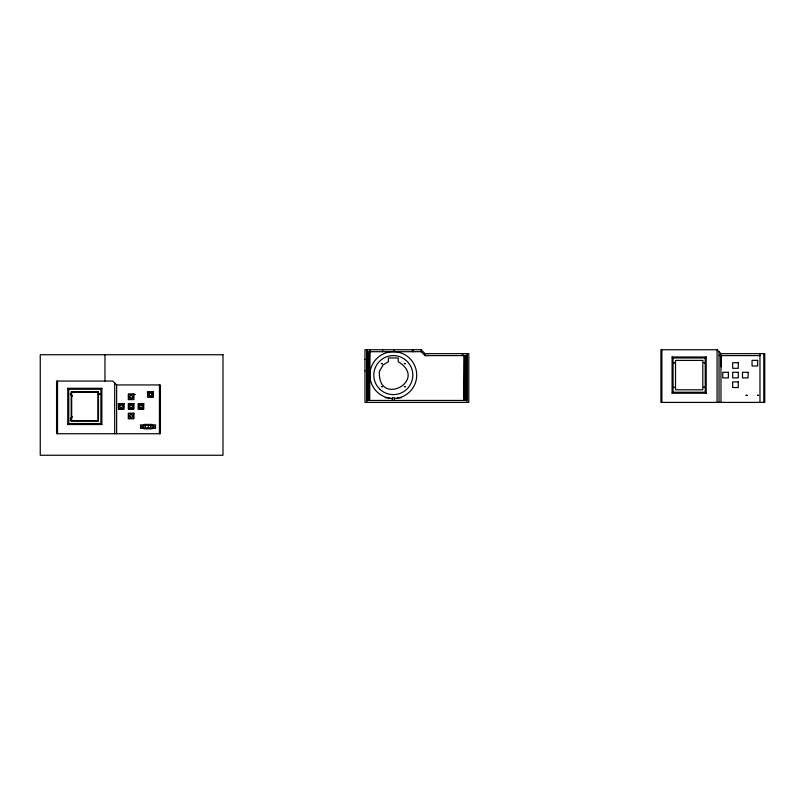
<?xml version="1.0" encoding="UTF-8"?>
<svg xmlns="http://www.w3.org/2000/svg" width="805" height="805" viewBox="0 0 805 805"><rect width="100%" height="100%" fill="white"/><g stroke="black" fill="none" stroke-linecap="round" stroke-linejoin="round"><path stroke-width="1.21" d="M720.978 366.818L720.978 355.599M154.268 426.62L153.534 427.042L153.654 426.157M70.397 394.571L70.397 393.776M70.397 419.204L70.397 418.409M142.686 426.871L142.384 426.157M142.696 427.063C142.103 424.537 141.821 428.029 142.133 427.093M101.863 424.517L100.887 423.541L100.887 389.268L101.863 388.292L67.771 388.292L67.771 424.517L101.863 424.517L101.863 388.292M67.771 424.517L68.747 423.541L100.887 423.541M706.206 393.212L705.23 392.236L705.23 357.973L706.206 356.997L672.105 356.997L672.105 393.212L706.206 393.212L706.206 356.997M672.105 393.212L673.081 392.236L673.081 357.973L672.105 356.997M70.609 418.238L72.51 416.668M142.012 426.207L141.791 426.751M153.775 426.006C152.115 428.31 155.687 425.704 153.775 426.62M428.683 355.418L425.03 355.599L421.126 351.694L421.126 349.742L364.967 349.742L364.967 402.409L468.802 402.409L468.802 353.647L425.03 353.647L421.126 349.742M461.587 353.767L464.022 353.647M717.074 349.742L660.915 349.742L660.915 402.409L764.75 402.409L764.75 353.647L720.978 353.647L717.074 349.742L717.074 402.409M366.919 351.694L421.126 351.694M466.85 355.599L425.03 355.599L425.03 353.647M759.97 355.599L719.026 355.599L720.978 353.647L720.978 402.409M673.081 357.973L705.23 357.973M364.967 359.463L366.919 359.463M364.967 370.672L366.919 370.672M116.634 384.941L160.416 384.941L160.416 433.714L56.571 433.714L56.571 381.047L112.73 381.047L116.634 384.941L116.634 433.714M67.771 388.292L68.747 389.268L100.887 389.268M147.164 392.146L152.849 392.146L152.849 396.785L148.211 396.785L148.211 392.146M673.081 392.236L705.23 392.236M135.341 394.49L128.8 394.49L128.8 399.119L133.429 399.119L133.429 394.49M385.293 397.73L389.358 397.73M397.278 397.73L401.333 397.73M366.919 400.457L466.85 400.457L466.85 353.647L466.85 402.409M70.196 420.613L98.421 420.613M143.944 424.879L140.513 424.879L140.513 428.371L143.944 428.371M152.085 424.879L155.526 424.879L155.526 428.371L152.085 428.371M70.609 394.561L72.51 396.141M763.774 353.647L763.774 402.409M759.97 353.647L759.97 402.409M719.026 351.694L719.026 402.409M661.881 349.742L661.881 402.409M466.729 355.599L466.729 400.457M466.518 355.599L466.518 400.457M466.236 355.599L466.236 400.457M465.894 355.599L465.894 400.457M465.491 355.599L465.491 400.457M465.038 400.457L465.038 355.599L464.545 400.457L464.545 355.599L464.022 400.457L464.022 355.599M462.563 353.647L462.563 355.599M413.347 349.742L413.347 351.694M412.371 349.742L412.371 351.694M394.289 400.457L394.289 397.73L392.337 397.73L392.337 400.457M394.158 349.742L394.158 351.694M382.586 349.742L382.586 351.694M370.079 349.742L370.079 351.694M369.747 400.457L369.747 351.694L369.223 400.457L369.223 351.694M368.73 351.694L368.73 400.457M368.277 351.694L368.277 400.457M367.875 351.694L367.875 400.457M367.533 351.694L367.533 400.457M367.251 351.694L367.251 400.457M366.919 349.742L366.919 402.409M159.44 384.941L159.44 433.714M148.351 425.352L148.351 427.898M142.264 426.006L142.264 426.62M114.682 382.999L114.682 433.714M104.962 354.723L104.962 381.047M97.969 420.613L97.969 392.196L71.675 392.196L71.675 420.613M68.747 389.268L68.747 424.517M57.547 381.047L57.547 433.714M392.095 398.475A23.405 23.405 0 0 1 373.248 363.055A23.405 23.405 0 0 1 413.378 363.055A23.405 23.405 0 0 1 394.531 398.475M379.407 371.377C377.414 407.833 429.236 380.584 398.193 361.676L398.193 357.984L388.433 357.984L388.433 361.676L383.13 364.927L379.407 371.377M99.558 394.048L100.504 394.299L99.558 394.048M381.349 363.488L382.295 363.739L381.349 363.488M381.349 386.501L382.295 386.752L381.349 386.501M404.331 363.488L405.277 363.739L404.331 363.488M404.331 386.501L405.277 386.752L404.331 386.501M673.473 362.572L674.409 362.824L673.473 362.572M673.473 387.205L674.409 387.457L673.473 387.205M703.791 362.572L704.737 362.824L703.791 362.572M703.791 387.205L704.737 387.457L703.791 387.205M746.124 395.205L747.07 395.456L746.124 395.205M757.646 395.205L758.592 395.456L757.646 395.205M222.985 354.723L40.25 354.723L40.25 455.258L222.985 455.258L222.985 354.723M702.795 360.409L675.526 360.409L675.526 389.801L702.795 389.801L702.795 360.409M757.676 360.358L752.061 360.358L752.061 365.973L757.676 365.973L757.676 360.358M738.255 362.703L732.651 362.703L732.651 368.308L738.255 368.308L738.255 362.703M728.354 372.302L722.749 372.302L722.749 377.907L728.354 377.907L728.354 372.302M738.276 372.302L732.671 372.302L732.671 377.907L738.276 377.907L738.276 372.302M748.097 372.302L742.492 372.302L742.492 377.907L748.097 377.907L748.097 372.302M738.255 381.912L732.651 381.912L732.651 387.527L738.255 387.527L738.255 381.912M153.332 391.663L147.728 391.663L147.728 397.268L153.332 397.268L153.332 391.663M98.452 391.703L71.182 391.703L71.182 421.096L98.452 421.096L98.452 391.703M133.922 393.997L128.307 393.997L128.307 399.612L133.922 399.612L133.922 393.997M124.02 403.597L118.405 403.597L118.405 409.202L124.02 409.202L124.02 403.597M133.922 403.597L128.307 403.597L128.307 409.202L133.922 409.202L133.922 403.597M143.763 403.597L138.148 403.597L138.148 409.202L143.763 409.202L143.763 403.597M123.527 404.08L118.899 404.08L118.899 408.719L123.527 408.719L123.527 404.08M133.429 404.08L128.8 404.08L128.8 408.719L133.429 408.719L133.429 404.08M143.27 404.08L138.641 404.08L138.641 408.719L143.27 408.719L143.27 404.08M133.922 413.217L128.307 413.217L128.307 418.821L133.922 418.821L133.922 413.217M133.429 413.7L128.8 413.7L128.8 418.338L133.429 418.338L133.429 413.7M152.085 424.416L143.944 424.416L143.944 428.834L152.085 428.834L152.085 424.416M150.626 425.352L145.413 425.352L145.413 427.898L150.626 427.898L150.626 425.352M379.517 388.896A19.501 19.501 0 0 0 412.15 380.151A19.501 19.501 0 0 0 388.262 356.263A19.501 19.501 0 0 0 379.517 388.896M130.45 417.161A1.318 1.318 0 0 0 132.433 416.014A1.318 1.318 0 0 0 130.45 414.877A1.318 1.318 0 0 0 130.45 417.161M130.45 397.952A1.318 1.318 0 0 0 132.433 396.805A1.318 1.318 0 0 0 130.45 395.658A1.318 1.318 0 0 0 130.45 397.952M149.871 395.607A1.318 1.318 0 0 0 151.853 394.46A1.318 1.318 0 0 0 149.871 393.323A1.318 1.318 0 0 0 149.871 395.607M130.45 407.541A1.318 1.318 0 0 0 132.433 406.404A1.318 1.318 0 0 0 130.45 405.257A1.318 1.318 0 0 0 130.45 407.541M120.549 407.541A1.318 1.318 0 0 0 122.531 406.404A1.318 1.318 0 0 0 120.549 405.257A1.318 1.318 0 0 0 120.549 407.541M140.291 407.541A1.318 1.318 0 0 0 142.274 406.404A1.318 1.318 0 0 0 140.291 405.257A1.318 1.318 0 0 0 140.291 407.541"/></g></svg>
